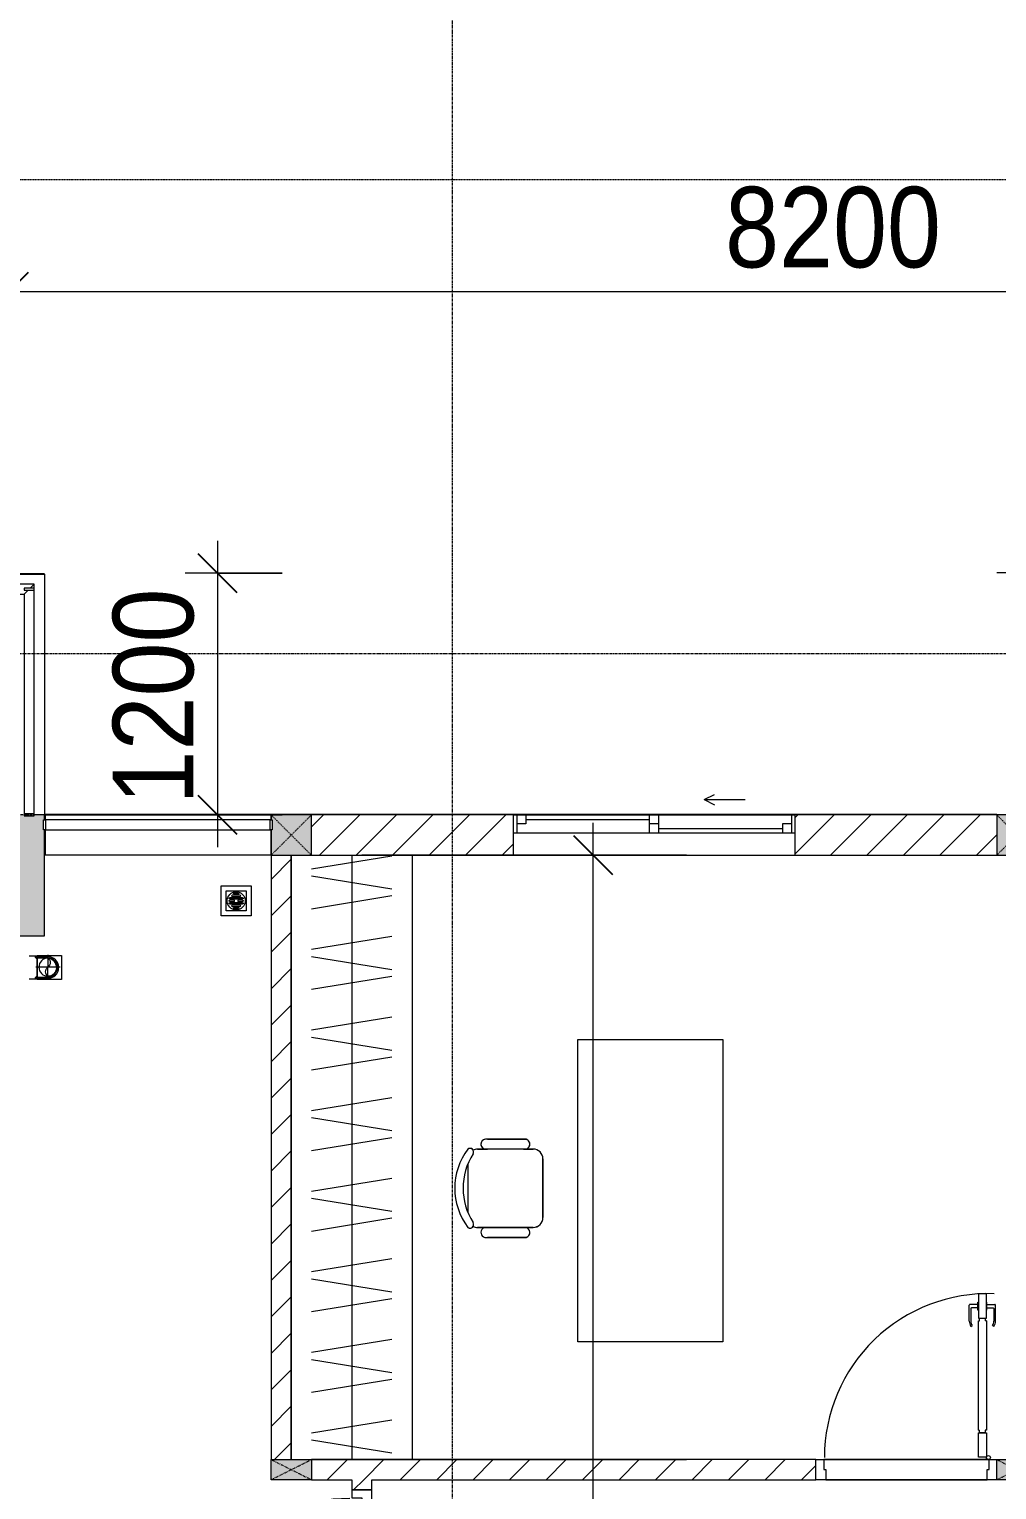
# Model space of a CAD drawing. Header units: millimetres. Extents: x 1591 to 239055, y -15958 to 83255.
# Drawn here: x 148732 to 153532, y 41187 to 48437 of the extents above; entities that cross this region are included whole.
import ezdxf

# ---------------------------------------------------------------- set-up
doc = ezdxf.new("R2010")
doc.units = ezdxf.units.MM
for name, pattern in [('Dash', [6, 3, -3]), ('Dash Dot 3_16_', [7.9375, 4.7625, -1.5875, 0, -1.5875]), ('Grid Line', [22.225, 12.7, -3.175, 3.175, -3.175]), ('IMPORT-CENTER _2_', [40.64, 25.4, -5.08, 5.08, -5.08])]:
    doc.linetypes.add(name, pattern=pattern)
for name, color, linetype, lineweight in [('0-1', 250, 'Continuous', 5), ('A-ANNO-DIMS', 211, 'Continuous', 9), ('A-ANNO-DIMS-160', 211, 'Continuous', 9), ('A-DETL-GENF-1', 9, 'Continuous', 9), ('A-DOOR-1', 254, 'Continuous', 9), ('A-DOOR-2', 9, 'Continuous', 9), ('A-FLOR-1', 7, 'Continuous', 9), ('A-FLOR-2', 9, 'Continuous', 9), ('A-FLOR-HRAL', 11, 'Continuous', 9), ('A-FLOR-HRAL-1', 254, 'Continuous', 9), ('A-FLOR-HRAL-2', 9, 'Continuous', 9), ('A-GLAZ', 151, 'Continuous', 9), ('A-WALL', 113, 'Continuous', 9), ('A-WALL-1', 253, 'Continuous', 18), ('A-WALL-2', 9, 'Continuous', 9), ('A-WALL-3', 113, 'Continuous', 18), ('A-WALL-PATT-1', 10, 'Continuous', 9), ('A-WALL-PATT-2', 111, 'Continuous', 9), ('G-ANNO-SYMB-1', 111, 'Dash Dot 3_16_', 18), ('G-IMPT', 8, 'Continuous', 9), ('G-IMPT-2', 8, 'IMPORT-CENTER _2_', 9), ('I-FURN', 30, 'Continuous', 9), ('I-FURN-1', 254, 'Continuous', 9), ('M-EQPM', 50, 'Continuous', 9), ('S-COLS', 52, 'Continuous', 9), ('S-COLS-1', 52, 'Continuous', 5), ('S-COLS-2', 250, 'Continuous', 18), ('S-COLS-3', 254, 'Continuous', 9), ('S-COLS-4', 253, 'Continuous', 18), ('S-COLS-5', 52, 'Continuous', 18), ('S-COLS-HDLN', 52, 'Dash', 9), ('S-COLS-HDLN-1', 9, 'Dash', 9), ('S-GRID-1', 1, 'Grid Line', 9)]:
    doc.layers.add(name, color=color, linetype=linetype, lineweight=lineweight)
doc.styles.add('UTM Avo', font='UTM Avo.ttf', dxfattribs={"width": 0.9, "height": 400})
doc.dimstyles.new('1_Dim_chi_tiet_2_5', dxfattribs={"dimscale": 304.8, "dimtxt": 399.720379, "dimasz": 0.629921, "dimexe": 0.524934, "dimexo": 0.0625, "dimgap": 0.052493, "dimtad": 1, "dimdec": 0, "dimrnd": 5, "dimzin": 0, "dimdsep": 46, "dimtxsty": 'UTM Avo', "dimblk1": 'OBLIQUE', "dimblk2": 'OBLIQUE', "dimsah": 1, "dimcen": 0.09, "dimdle": 0.524934, "dimazin": 0, "dimtfac": 1, "dimtdec": 4, "dimtix": 1, "dimtmove": 0, "dimatfit": 3, "dimfxl": 1.049869, "dimfxlon": 1, "dimtvp": 1, "dimtolj": 1, "dimtzin": 0, "dimarcsym": 2})
doc.dimstyles.new('1_Dim_chi_tiet_2_5_1', dxfattribs={"dimscale": 304.8, "dimtxt": 399.720379, "dimasz": 0.629921, "dimexe": 0.524934, "dimexo": 0.0625, "dimgap": 0.052493, "dimtad": 1, "dimdec": 0, "dimrnd": 5, "dimzin": 0, "dimdsep": 46, "dimtxsty": 'UTM Avo', "dimblk1": 'OBLIQUE', "dimblk2": 'OBLIQUE', "dimsah": 1, "dimcen": 0.09, "dimdle": 0.524934, "dimazin": 0, "dimtfac": 1, "dimtdec": 4, "dimtix": 1, "dimtmove": 0, "dimatfit": 3, "dimfxl": 1.049869, "dimfxlon": 1, "dimtvp": 1, "dimtolj": 1, "dimtzin": 0, "dimarcsym": 2})
pattern_1 = [(45, (0, 0), (-90.50967, 90.50967), [])]

# ---------------------------------------------------------------- blocks, each defined once
blk = doc.blocks.new('NCV_TKTC_KET CAU_rvt-1-TKCS_MB TẦNG 6-8')
at = {"layer": 'S-COLS-1'}
blk.add_hatch(color=256, dxfattribs=at).paths.add_polyline_path([(52922.6, 43936.9), (52927.6, 43936.9), (52927.6, 44462), (52922.6, 44462), (52922.6, 44512), (52927.6, 44512), (52927.6, 44536.9), (52877.6, 44536.9), (52877.6, 44532.4), (52827.6, 44532.4), (52827.6, 44536.9), (52577.6, 44536.9), (52577.6, 43936.9), (52889.8, 43936.9)])
at = {"layer": 'A-FLOR-1'}
blk.add_line((52932.6, 44535.3), (52927.6, 44535.3), dxfattribs=at)
at = {"layer": 'S-COLS-2'}
for p, q in [((52927.6, 44536.9), (52877.6, 44536.9)), ((52927.6, 44512), (52927.6, 44536.9)), ((52927.6, 43936.9), (52927.6, 44462)), ((52577.6, 43936.9), (52927.6, 43936.9))]:
    blk.add_line(p, q, dxfattribs=at)
blk = doc.blocks.new('DOOR_CW_01 CANH MO-PANEL KINH - DIW_01-900x2200-CỬA GỖ VÂN LAMINATE-V26-TKCS_MB TẦNG 6-8')
at = {"layer": 'A-DETL-GENF-1'}
for p, q in [((-397, -182), (-397, -62)), ((-397, -62), (-357, -62)), ((-357, -62), (-357, -182)), ((-357, -182), (-397, -182)), ((-397, -196), (-391, -196)), ((-397, -738), (-397, -196)), ((-391, -196), (-391, -182)), ((-391, -182), (-363, -182)), ((-363, -182), (-363, -196)), ((-357, -196), (-363, -196)), ((-357, -196), (-357, -738)), ((-433.9, -711.2), (-427.3, -715.8)), ((-320.1, -711.2), (-326.7, -715.8)), ((-442, -737), (-442, -816.5)), ((-434, -799.5), (-434, -737)), ((-399, -792.2), (-399, -831.8)), ((-397, -792.2), (-399, -792.2)), ((-397, -738), (-391, -738)), ((-357, -752), (-397, -752)), ((-397, -752), (-397, -872)), ((-397, -792.2), (-397, -831.8)), ((-391, -752), (-391, -738)), ((-363, -752), (-391, -752)), ((-357, -738), (-363, -738)), ((-363, -738), (-363, -752)), ((-357, -872), (-357, -752)), ((-357, -792.2), (-357, -831.8)), ((-357, -792.2), (-355, -792.2)), ((-355, -792.2), (-355, -831.8)), ((-320, -799.5), (-320, -737)), ((-312, -737), (-312, -816.5)), ((-399, -820.5), (-438, -820.5)), ((-399, -803.5), (-430, -803.5)), ((-399, -831.8), (-397, -831.8)), ((-355, -831.8), (-357, -831.8)), ((-355, -803.5), (-324, -803.5)), ((-355, -820.5), (-316, -820.5)), ((-397, -872), (-357, -872))]:
    blk.add_line(p, q, dxfattribs=at)
blk.add_circle((-407, -60), 10, dxfattribs=at)
for centre, radius, start, end in [((-407, -60), 814, 268, 0), ((-397, -737), 45, 145, 180), ((-397, -737), 37, 145, 180), ((-357, -737), 37, 0, 35), ((-357, -737), 45, 360, 35), ((-438, -816.5), 4, 180, 270), ((-430, -799.5), 4, 180, 270), ((-324, -799.5), 4, 270, 0), ((-316, -816.5), 4, 270, 0)]:
    blk.add_arc(centre, radius, start, end, dxfattribs=at)
at = {"layer": 'A-DOOR-2'}
for p, q in [((-448.4, 50), (-400, 50)), ((-400, 50), (-400, 0)), ((400, 0), (400, 50)), ((400, 50), (450, 50)), ((450, 50), (450, -50)), ((-410, -50), (-448.4, -50)), ((-410, 0), (-410, -50)), ((-400, 0), (-410, 0)), ((-407, -50), (-382, -50)), ((410, 0), (400, 0)), ((410, -50), (410, 0)), ((450, -50), (410, -50))]:
    blk.add_line(p, q, dxfattribs=at)
blk = doc.blocks.new('TU DO LV A - TU DO LV A-V39-TKCS_MB TẦNG 6-8')
at = {"layer": 'I-FURN'}
for p, q in [((0, 0), (3000, 0)), ((4.3, -101), (68.9, -499)), ((169, -101), (104.4, -499)), ((202.5, -101), (267.1, -499)), ((404.3, -101), (468.9, -499)), ((569, -101), (504.4, -499)), ((602.5, -101), (667.1, -499)), ((804.3, -101), (868.9, -499)), ((969, -101), (904.4, -499)), ((1002.5, -101), (1067.1, -499)), ((1204.3, -101), (1268.9, -499)), ((1369, -101), (1304.4, -499)), ((1402.5, -101), (1467.1, -499)), ((1604.3, -101), (1668.9, -499)), ((1769, -101), (1704.4, -499)), ((1802.5, -101), (1867.1, -499)), ((2004.3, -101), (2068.9, -499)), ((2169, -101), (2104.4, -499)), ((2202.5, -101), (2267.1, -499)), ((2404.3, -101), (2468.9, -499)), ((2569, -101), (2504.4, -499)), ((2602.5, -101), (2667.1, -499)), ((2804.3, -101), (2868.9, -499)), ((2969, -101), (2904.4, -499)), ((0, -300), (3000, -300))]:
    blk.add_line(p, q, dxfattribs=at)
at = {"layer": 'I-FURN-1'}
blk.add_line((0, 0), (3000, 0), dxfattribs=at)
blk = doc.blocks.new('BAN LV A - BAN LV A_dwg_ban hoc2-348006-TKCS_MB TẦNG 6-8')
at = {"layer": 'I-FURN'}
for p, q in [((145.8, 437.4), (-145.8, 437.4)), ((-194.4, 388.8), (-194.4, 113.4)), ((194.4, 113.4), (194.4, 388.8)), ((-243, 354.4), (-243, 162)), ((194.4, 351.4), (194.4, 150.8)), ((243.7, 162), (243.7, 354.4)), ((-120.5, 64.8), (120.5, 64.8))]:
    blk.add_line(p, q, dxfattribs=at)
at = {"layer": 'I-FURN', "flags": 128}
blk.add_lwpolyline([(-737.8, 610.5), (-737.8, 1330.5), (-154.9, 1330.5), (762.2, 1330.5), (762.2, 610.5)], close=True, dxfattribs=at)
at = {"layer": 'I-FURN'}
for centre, radius, start, end in [((-145.8, 388.8), 48.6, 90, 180), ((145.8, 388.8), 48.6, 360, 90), ((-218.7, 347.3), 25.3, 343.7398, 163.7398), ((219.4, 347.3), 25.3, 16.2602, 170.70537), ((-218.7, 154.9), 25.3, 163.7398, 16.2602), ((219.4, 154.9), 25.3, 189.29463, 16.2602), ((-180.2, 75.4), 17.8, 57.97259, 216.69006), ((-145.8, 113.4), 48.6, 180, 207.58444), ((0, 359.3), 318.2, 237.57575, 302.42425), ((180.2, 75.4), 17.8, 323.30994, 122.02741), ((145.8, 113.4), 48.6, 332.41556, 0), ((0, 324), 324, 233.1301, 306.8699)]:
    blk.add_arc(centre, radius, start, end, dxfattribs=at)
blk = doc.blocks.new('BAN LV A - BAN LV A_dwg-348005-TKCS_MB TẦNG 6-8')
at = {"extrusion": (0, 0, -1), "zscale": -1, "rotation": 180}
blk.add_blockref('BAN LV A - BAN LV A_dwg_ban hoc2-348006-TKCS_MB TẦNG 6-8', (-729, 1383.7), dxfattribs=at)
blk = doc.blocks.new('BAN LV A - BAN LV A-401069-TKCS_MB TẦNG 6-8')
at = {"layer": 'I-FURN-1'}
for p, q in [((-8.8, -53.2), (1491.2, -53.2)), ((-8.8, -773.2), (-8.8, -53.2)), ((1491.2, -53.2), (1491.2, -773.2)), ((1491.2, -773.2), (-8.8, -773.2)), ((534.6, -1029.3), (534.6, -994.9)), ((583.2, -946.3), (874.8, -946.3)), ((923.4, -994.9), (923.4, -1032.3)), ((486, -1221.7), (486, -1029.3)), ((972.7, -1029.3), (972.7, -1221.7)), ((534.6, -1270.3), (534.6, -1235.9)), ((923.4, -1232.9), (923.4, -1270.3))]:
    blk.add_line(p, q, dxfattribs=at)
for centre, radius, start, end in [((510.3, -1036.4), 25.3, 16.2602, 163.7398), ((583.2, -994.9), 48.6, 90, 180), ((874.8, -994.9), 48.6, 0, 90), ((948.4, -1036.4), 25.3, 16.2602, 170.70537), ((510.3, -1228.8), 25.3, 163.7398, 343.7398), ((948.4, -1228.8), 25.3, 189.29463, 16.2602), ((548.9, -1308.3), 17.8, 119.40397, 216.69006), ((583.2, -1270.3), 48.6, 180, 207.58444), ((874.8, -1270.3), 48.6, 332.41556, 0), ((909.2, -1308.3), 17.8, 323.30994, 60.59603), ((729, -1059.7), 324, 233.1301, 306.8699)]:
    blk.add_arc(centre, radius, start, end, dxfattribs=at)
at = {"extrusion": (0, 0, -1), "zscale": -1, "rotation": 180}
blk.add_blockref('BAN LV A - BAN LV A_dwg-348005-TKCS_MB TẦNG 6-8', (0, 0), dxfattribs=at)
blk = doc.blocks.new('Railing - 50 x 10mm-901205-TKCS_MB TẦNG 6-8')
at = {"layer": 'A-FLOR-HRAL-2'}
for p, q in [((25, 5), (-25, 5)), ((-25, 5), (-25, -5)), ((25, -5), (25, 5)), ((-25, -5), (25, -5))]:
    blk.add_line(p, q, dxfattribs=at)
blk = doc.blocks.new('Railing - Railing-989749-TKCS_MB TẦNG 6-8')
at = {"layer": 'A-FLOR-HRAL-2'}
for p, q in [((31139.1, 35251.3), (30024.1, 35251.3)), ((30024.1, 35201.3), (31139.1, 35201.3))]:
    blk.add_line(p, q, dxfattribs=at)
at = {"extrusion": (0, 0, -1), "zscale": -1, "rotation": 270}
for p in [(-30019.1, 35226.3), (-31144.1, 35226.3)]:
    blk.add_blockref('Railing - 50 x 10mm-901205-TKCS_MB TẦNG 6-8', p, dxfattribs=at)
blk = doc.blocks.new('G1_SOF - BO TRU - 100x200-746114-TKCS_MB TẦNG 6-8')
at = {"layer": 'S-COLS'}
blk.add_hatch(color=256, dxfattribs=at).paths.add_polyline_path([(50, -100), (50, 100), (-50, 100), (-50, -100)])
at = {"layer": 'S-COLS-4'}
for p, q in [((-50, 100), (50, 100)), ((-50, -100), (-50, 100)), ((50, 100), (50, -100)), ((50, -100), (-50, -100))]:
    blk.add_line(p, q, dxfattribs=at)
at = {"layer": 'S-COLS-HDLN-1'}
for p, q in [((50, -100), (-50, 100)), ((-50, -100), (50, 100))]:
    blk.add_line(p, q, dxfattribs=at)
blk = doc.blocks.new('DOOR_CW_01 CANH MO-PANEL KINH - DIG_01-900x2200-CỬA NHÔM KÍNH-901226-TKCS_MB TẦNG 6-8')
at = {"layer": 'A-DETL-GENF-1'}
for p, q in [((-397, 872), (-357, 872)), ((-397, 752), (-397, 872)), ((-357, 872), (-357, 752)), ((-442, 737), (-442, 816.5)), ((-399, 820.5), (-438, 820.5)), ((-434, 799.5), (-434, 737)), ((-399, 803.5), (-430, 803.5)), ((-399, 831.8), (-397, 831.8)), ((-399, 792.2), (-399, 831.8)), ((-397, 792.2), (-397, 831.8)), ((-357, 792.2), (-357, 831.8)), ((-355, 831.8), (-357, 831.8)), ((-355, 792.2), (-355, 831.8)), ((-355, 820.5), (-316, 820.5)), ((-355, 803.5), (-324, 803.5)), ((-320, 799.5), (-320, 737)), ((-312, 737), (-312, 816.5)), ((-397, 792.2), (-399, 792.2)), ((-357, 752), (-397, 752)), ((-397, 738), (-391, 738)), ((-397, 738), (-397, 196)), ((-363, 752), (-391, 752)), ((-391, 752), (-391, 738)), ((-363, 738), (-363, 752)), ((-357, 738), (-363, 738)), ((-357, 792.2), (-355, 792.2)), ((-357, 196), (-357, 738)), ((-433.9, 711.2), (-427.3, 715.8)), ((-320.1, 711.2), (-326.7, 715.8)), ((-397, 196), (-391, 196)), ((-357, 182), (-397, 182)), ((-397, 182), (-397, 62)), ((-391, 196), (-391, 182)), ((-391, 182), (-363, 182)), ((-357, 196), (-363, 196)), ((-363, 182), (-363, 196)), ((-357, 62), (-357, 182)), ((-397, 62), (-357, 62))]:
    blk.add_line(p, q, dxfattribs=at)
blk.add_circle((-407, 60), 10, dxfattribs=at)
for centre, radius, start, end in [((-407, 60), 814, 360, 92), ((-438, 816.5), 4, 90, 180), ((-430, 799.5), 4, 90, 180), ((-324, 799.5), 4, 360, 90), ((-316, 816.5), 4, 0, 90), ((-397, 737), 45, 180, 215), ((-397, 737), 37, 180, 215), ((-357, 737), 37, 325, 0), ((-357, 737), 45, 325, 0)]:
    blk.add_arc(centre, radius, start, end, dxfattribs=at)
at = {"layer": 'A-DOOR-2'}
for p, q in [((-410, 50), (-450, 50)), ((-450, 50), (-450, -50)), ((-410, 0), (-410, 50)), ((-400, 0), (-410, 0)), ((-407, 50), (-382, 50)), ((-400, -50), (-400, 0)), ((410, 0), (400, 0)), ((400, 0), (400, -50)), ((450, 50), (410, 50)), ((410, 50), (410, 0)), ((450, -50), (450, 50)), ((-450, -50), (-400, -50)), ((400, -50), (450, -50))]:
    blk.add_line(p, q, dxfattribs=at)
blk = doc.blocks.new('NCV_TKTC_TANG 6 - 8_rvt-2-TKCS_MB TẦNG 6-8')
at = {"layer": 'A-WALL-PATT-1'}
h = blk.add_hatch(dxfattribs=at)
h.set_pattern_fill('FP_1', color=256, style=0, pattern_type=2)
h.set_pattern_definition(pattern_1)
h.paths.add_polyline_path([(54052.6, 41336.9), (54152.6, 41336.9), (54152.6, 44336.9), (54052.6, 44336.9), (54052.6, 42667.4)])
h = blk.add_hatch(dxfattribs=at)
h.set_pattern_fill('FP_1', color=256, style=0, pattern_type=2)
h.set_pattern_definition(pattern_1)
h.paths.add_polyline_path([(54252.6, 41236.9), (56754.2, 41236.9), (56754.2, 41336.9), (54252.6, 41336.9), (54252.6, 41303.6)])
h = blk.add_hatch(dxfattribs=at)
h.set_pattern_fill('FP_1', color=256, style=0, pattern_type=2)
h.set_pattern_definition(pattern_1)
h.paths.add_polyline_path([(54452.6, 40236.9), (54552.6, 40236.9), (54552.6, 40286.9), (54452.6, 40286.9)])
h.paths.add_polyline_path([(54552.6, 41186.9), (54552.6, 41236.9), (54452.6, 41236.9), (54452.6, 41186.9), (54501.8, 41186.9)])
at = {"layer": 'A-FLOR-2'}
for p, q in [((52932.6, 44336.9), (52927.6, 44336.9)), ((54152.6, 44336.9), (54152.6, 41336.9)), ((54752.6, 44336.9), (54501.8, 44336.9)), ((55252.6, 44336.9), (54752.6, 44336.9)), ((56113.8, 44336.9), (55252.6, 44336.9)), ((54152.6, 41336.9), (54252.6, 41336.9)), ((54252.6, 41336.9), (54752.6, 41336.9)), ((54752.6, 41336.9), (56113.8, 41336.9)), ((56794.2, 41336.9), (57614.2, 41336.9)), ((57614.2, 41336.9), (56794.2, 41336.9)), ((57604.2, 41236.9), (56804.2, 41236.9)), ((56804.2, 41236.9), (57604.2, 41236.9))]:
    blk.add_line(p, q, dxfattribs=at)
at = {"layer": 'A-WALL-1'}
for p, q in [((54052.6, 44336.9), (54052.6, 41336.9)), ((54152.6, 41336.9), (54152.6, 44336.9)), ((56754.2, 41336.9), (54252.6, 41336.9)), ((56754.2, 41236.9), (56754.2, 41336.9)), ((54252.6, 41236.9), (54452.6, 41236.9)), ((54452.6, 41236.9), (54452.6, 41186.9)), ((54452.6, 41186.9), (54552.6, 41186.9)), ((54552.6, 41236.9), (56754.2, 41236.9)), ((54552.6, 41186.9), (54552.6, 41236.9))]:
    blk.add_line(p, q, dxfattribs=at)
at = {"layer": 'A-WALL-2'}
for p, q in [((52932.6, 44536.9), (54052.2, 44536.9)), ((52932.6, 44512), (52932.6, 44536.9)), ((54052.2, 44512), (54052.2, 44536.9)), ((52932.6, 44336.9), (52932.6, 44462)), ((54052.2, 44336.9), (54052.2, 44462)), ((54052.2, 44336.9), (52932.6, 44336.9)), ((56794.2, 41336.9), (57614.2, 41336.9)), ((57604.2, 41236.9), (56804.2, 41236.9))]:
    blk.add_line(p, q, dxfattribs=at)
at = {"layer": 'A-DOOR-1'}
for name, p, rotation in [('DOOR_CW_01 CANH MO-PANEL KINH - DIW_01-900x2200-CỬA GỖ VÂN LAMINATE-V26-TKCS_MB TẦNG 6-8', (57204.2, 41286.9), 180), ('DOOR_CW_01 CANH MO-PANEL KINH - DIG_01-900x2200-CỬA NHÔM KÍNH-901226-TKCS_MB TẦNG 6-8', (54502.6, 40736.9), 90.0000000000011)]:
    blk.add_blockref(name, p, dxfattribs=dict(at, rotation=rotation))
at = {"layer": 'A-FLOR-HRAL-1'}
blk.add_blockref('Railing - Railing-989749-TKCS_MB TẦNG 6-8', (22908.5, 9260.7), dxfattribs=at)
at = {"layer": 'I-FURN-1'}
for name, p, rotation in [('TU DO LV A - TU DO LV A-V39-TKCS_MB TẦNG 6-8', (54752.6, 44336.9), 270.0000000000002), ('BAN LV A - BAN LV A-401069-TKCS_MB TẦNG 6-8', (56347.4, 43412.7), 270.0000000000005)]:
    blk.add_blockref(name, p, dxfattribs=dict(at, rotation=rotation))
at = {"layer": 'S-COLS-3', "rotation": 270.0000000000007}
for p in [(54152.6, 41286.9), (57752.6, 41286.9)]:
    blk.add_blockref('G1_SOF - BO TRU - 100x200-746114-TKCS_MB TẦNG 6-8', p, dxfattribs=at)
blk = doc.blocks.new('G1_SOF - BO TRU - 200x200-V12-TKCS_MB TẦNG 6-8')
at = {"layer": 'S-COLS'}
blk.add_hatch(color=256, dxfattribs=at).paths.add_polyline_path([(-95, -100), (100, -100), (100, 100), (-100, 100), (-100, 75.1), (-95, 75.1), (-95, 25.1), (-100, 25.1), (-100, -100)])
at = {"layer": 'S-COLS-5'}
for p, q in [((100, 100), (-100, 100)), ((-100, 100), (-100, 75.1)), ((100, -100), (100, 100)), ((-100, 25.1), (-100, -100)), ((-100, -100), (100, -100))]:
    blk.add_line(p, q, dxfattribs=at)
at = {"layer": 'S-COLS-HDLN'}
for p, q in [((100, 100), (-100, -100)), ((-100, 100), (100, -100))]:
    blk.add_line(p, q, dxfattribs=at)
blk = doc.blocks.new('G1_SOF - BO TRU - 200x200-3056268-TKCS_MB TẦNG 6-8')
at = {"layer": 'S-COLS'}
blk.add_hatch(color=256, dxfattribs=at).paths.add_polyline_path([(100, -100), (100, 100), (-100, 100), (-100, -100)])
at = {"layer": 'S-COLS-5'}
for p, q in [((100, 100), (-100, 100)), ((-100, 100), (-100, -100)), ((100, -100), (100, 100)), ((-100, -100), (100, -100))]:
    blk.add_line(p, q, dxfattribs=at)
at = {"layer": 'S-COLS-HDLN'}
for p, q in [((100, 100), (-100, -100)), ((-100, 100), (100, -100))]:
    blk.add_line(p, q, dxfattribs=at)
blk = doc.blocks.new('TKTC_XREF_251221_MB TANG 2-7 - TKTC_XREF_260130_MB TANG 2-5_dwg_THU NUOC - THU NUOC-444531-TKCS_MB TẦNG 1-4746810-TKCS_MB TẦNG 6-8')
at = {"layer": 'G-IMPT'}
for p, q in [((-23.3, 10.8), (40.9, 10.8)), ((40.9, 4.8), (-23.3, 4.8)), ((-11, 23.3), (28.5, 23.3)), ((28.5, 17.3), (-11, 17.3)), ((-1.1, 35.6), (18.5, 35.6)), ((18.5, 29.6), (-1.1, 29.6)), ((-23.3, -13.6), (40.9, -13.6)), ((40.9, -19.6), (-23.3, -19.6)), ((-11, -26.1), (28.5, -26.1)), ((28.5, -32.1), (-11, -32.1)), ((-1.1, -38.5), (18.5, -38.5)), ((18.5, -44.5), (-1.1, -44.5))]:
    blk.add_line(p, q, dxfattribs=at)
at = {"layer": 'G-IMPT', "flags": 128}
for points in [[(83.7, -79.4), (83.7, 70.6), (-66.3, 70.6), (-66.3, -79.4)], [(58.7, -54.4), (58.7, 45.6), (-41.3, 45.6), (-41.3, -54.4)]]:
    blk.add_lwpolyline(points, close=True, dxfattribs=at)
for points in [[(-23.3, -1.2), (0.7, -1.2), (0.7, -7.2), (-23.3, -7.2)], [(40.9, -7.2), (16.7, -7.2), (16.7, -1.2), (40.9, -1.2)]]:
    blk.add_lwpolyline(points, dxfattribs=at)
at = {"layer": 'G-IMPT'}
for centre, radius, start, end in [((8.7, -4.4), 45, 360, 180), ((8.7, -4.4), 45, 360, 180), ((-23.3, 7.8), 3, 90, 270), ((-11, 20.3), 3, 90, 270), ((-1.1, 32.6), 3, 90, 270), ((18.5, 32.6), 3, 270, 90), ((28.5, 20.3), 3, 270, 90), ((40.9, 7.8), 3, 270, 90), ((8.7, -4.4), 45, 180, 360), ((8.7, -4.4), 45, 180, 360), ((-23.3, -4.2), 3, 90, 270), ((-23.3, -16.6), 3, 90, 270), ((-11, -29.1), 3, 90, 270), ((-1.1, -41.5), 3, 90, 270), ((18.5, -41.5), 3, 270, 90), ((28.5, -29.1), 3, 270, 90), ((40.9, -4.2), 3, 270, 90), ((40.9, -16.6), 3, 270, 90)]:
    blk.add_arc(centre, radius, start, end, dxfattribs=at)
blk = doc.blocks.new('TKTC_XREF_251221_MB TANG 2-7 - TKTC_XREF_260130_MB TANG 2-5_dwg_$cc-4746806-TKCS_MB TẦNG 6-8')
at = {"layer": 'G-IMPT-2'}
for p, q in [((-0.673, 0), (0.673, 0)), ((0, -0.673), (0, 0.673))]:
    blk.add_line(p, q, dxfattribs=at)
at = {"layer": 'M-EQPM'}
blk.add_circle((0, 0), 0.5, dxfattribs=at)
for centre, radius, start, end in [((0, 0), 0.5, 90, 270), ((0.188, 0.25), 0.313, 126.8699, 233.1301), ((-0.188, -0.25), 0.313, 306.8699, 53.1301)]:
    blk.add_arc(centre, radius, start, end, dxfattribs=at)
blk = doc.blocks.new('TKTC_XREF_251221_MB TANG 2-7 - TKTC_XREF_260130_MB TANG 2-5_dwg_CUM U_DN100-4746796-TKCS_MB TẦNG 6-8')
at = {"layer": 'G-IMPT'}
blk.add_hatch(color=256, dxfattribs=at).paths.add_polyline_path([(0, 61), (0, 57), (14.8, 55.1), (28.5, 49.4), (40.3, 40.3), (49.4, 28.5), (55.1, 14.8), (57, 0), (55.1, -14.8), (49.4, -28.5), (40.3, -40.3), (28.5, -49.4), (14.8, -55.1), (0, -57), (0, -61), (15.8, -58.9), (30.5, -52.8), (43.1, -43.1), (52.8, -30.5), (58.9, -15.8), (61, 0), (58.9, 15.8), (52.8, 30.5), (43.1, 43.1), (30.5, 52.8), (15.8, 58.9)])
for p, q in [((-79.1, 66.6), (-79.1, 63.4)), ((-76.6, 66.6), (-76.6, 63.4)), ((-74.6, 66.6), (-74.6, 63.4)), ((-72.7, 69.3), (-72.7, 60.7)), ((-66.9, 67.9), (-71.7, 67.9)), ((-66.9, 62.1), (-71.7, 62.1)), ((-65, 69), (0, 69)), ((-79.1, -63.4), (-79.1, -66.6)), ((-76.6, -63.4), (-76.6, -66.6)), ((-74.6, -63.4), (-74.6, -66.6)), ((-72.7, -60.7), (-72.7, -69.3)), ((-66.9, -62.1), (-71.7, -62.1)), ((-66.9, -67.9), (-71.7, -67.9)), ((-65, -69), (0, -69))]:
    blk.add_line(p, q, dxfattribs=at)
at = {"layer": 'G-IMPT', "flags": 128}
for points in [[(-72.7, 67.6), (-78.1, 67.6), (-78.1, 62.4), (-72.7, 62.4)], [(-71.7, 59.2), (-66.9, 59.2), (-66.9, 70.8), (-71.7, 70.8)], [(-66.9, 70.8), (-66.9, 72.7), (-65, 72.7), (-65, 57.3), (-66.9, 57.3), (-66.9, 59.2)], [(-65, 61), (0, 61), (0, 57)], [(-72.7, -62.4), (-78.1, -62.4), (-78.1, -67.6), (-72.7, -67.6)], [(-71.7, -70.8), (-66.9, -70.8), (-66.9, -59.2), (-71.7, -59.2)], [(-66.9, -59.2), (-66.9, -57.3), (-65, -57.3), (-65, -72.7), (-66.9, -72.7), (-66.9, -70.8)], [(-65, -61), (0, -61), (0, -57)]]:
    blk.add_lwpolyline(points, dxfattribs=at)
at = {"layer": 'G-IMPT'}
for centre, radius, start, end in [((-78.1, 66.6), 0.96, 90, 180), ((-78.1, 63.4), 0.96, 180, 270), ((-71.1, 69.3), 1.56, 112.61986, 247.38014), ((-67.9, 65), 4.8, 143.1301, 216.8699), ((-71.1, 60.7), 1.56, 112.61986, 247.38014), ((0, 0), 69, 270, 90), ((0, 0), 61, 270, 90), ((0, 0), 57, 270, 90), ((-78.1, -63.4), 0.96, 90, 180), ((-78.1, -66.6), 0.96, 180, 270), ((-71.1, -60.7), 1.56, 112.61986, 247.38014), ((-67.9, -65), 4.8, 143.1301, 216.8699), ((-71.1, -69.3), 1.56, 112.61986, 247.38014)]:
    blk.add_arc(centre, radius, start, end, dxfattribs=at)
blk = doc.blocks.new('TKTC_XREF_251221_MB TANG 2-7 - TKTC_XREF_251221_MB TANG 2-7-2039446-TKCS_MB TẦNG 6-8')
at = {"layer": 'M-EQPM'}
for p, q in [((19275, 28496.7), (15200.1, 28496.7)), ((27475, 28502.1), (24000, 28502.1)), ((24000, 27302.1), (19275, 27302.1)), ((19200, 26600), (19240, 26600)), ((19240, 26601.8), (19360, 26601.8)), ((19240, 26600), (19240, 26484.2)), ((19240, 26482.2), (19240, 26600)), ((19360, 26601.8), (19360, 26482.2)), ((19240, 26484.2), (19200, 26484.2)), ((19360, 26482.2), (19240, 26482.2))]:
    blk.add_line(p, q, dxfattribs=at)
at = {"extrusion": (0, 0, -1), "zscale": -1}
blk.add_blockref('TKTC_XREF_251221_MB TANG 2-7 - TKTC_XREF_260130_MB TANG 2-5_dwg_THU NUOC - THU NUOC-444531-TKCS_MB TẦNG 1-4746810-TKCS_MB TẦNG 6-8', (-20235.4, 26877.9), dxfattribs=at)
at = {"xscale": 0.7894736842105242, "yscale": 0.7894736842105242, "zscale": 0.7894736842105242}
blk.add_blockref('TKTC_XREF_251221_MB TANG 2-7 - TKTC_XREF_260130_MB TANG 2-5_dwg_CUM U_DN100-4746796-TKCS_MB TẦNG 6-8', (19291.3, 26542.4), dxfattribs=at)
at = {"extrusion": (0, 0, -1), "xscale": 90.00000000005072, "yscale": 90.00000000005072, "zscale": -90.00000000005073, "rotation": 0.3740267799372842}
blk.add_blockref('TKTC_XREF_251221_MB TANG 2-7 - TKTC_XREF_260130_MB TANG 2-5_dwg_$cc-4746806-TKCS_MB TẦNG 6-8', (-19292.9, 26544.2), dxfattribs=at)
blk = doc.blocks.new('1_FAMILY RVT - W01-WxH 1400x1400xmm-389822-TKCS_MB TẦNG 6-8')
at = {"layer": 'A-GLAZ'}
for p, q in [((248.4, 172.39), (299.2, 197.79)), ((248.4, 172.39), (299.2, 146.99)), ((248.4, 172.39), (451.6, 172.39)), ((-700, 96.19), (-700, -103.81)), ((700, 96.19), (-700, 96.19)), ((-700, 96.19), (-636.5, 96.19)), ((-680.95, 96.19), (-680.95, 7.29)), ((-636.5, 96.19), (-22.225, 96.19)), ((-636.5, 96.19), (-636.5, 51.74)), ((-636.5, 73.965), (-22.225, 73.965)), ((-22.225, 7.29), (-22.225, 96.19)), ((-22.225, 96.19), (22.225, 96.19)), ((22.225, 96.19), (680.95, 96.19)), ((22.225, 96.19), (22.225, 7.29)), ((680.95, 96.19), (700, 96.19)), ((680.95, 96.19), (680.95, 7.29)), ((700, -103.81), (700, 96.19)), ((-700, 7.29), (-680.95, 7.29)), ((-636.5, 51.74), (-680.95, 51.74)), ((-680.95, 7.29), (-22.225, 7.29)), ((22.225, 51.74), (-22.225, 51.74)), ((-22.225, 7.29), (22.225, 7.29)), ((22.225, 29.515), (636.5, 29.515)), ((22.225, 7.29), (636.5, 7.29)), ((636.5, 51.74), (636.5, 7.29)), ((680.95, 51.74), (636.5, 51.74)), ((636.5, 7.29), (700, 7.29)), ((-700, -103.81), (700, -103.81))]:
    blk.add_line(p, q, dxfattribs=at)
blk = doc.blocks.new('Railing - 50 x 10mm-1251311-TKCS_MB TẦNG 6-8')
at = {"layer": 'A-FLOR-HRAL'}
for p, q in [((25, 5), (-25, 5)), ((-25, 5), (-25, -5)), ((25, -5), (25, 5)), ((-25, -5), (25, -5))]:
    blk.add_line(p, q, dxfattribs=at)
blk = doc.blocks.new('Railing - Railing-3827953-TKCS_MB TẦNG 6-8')
at = {"layer": 'A-FLOR-HRAL'}
for p, q in [((52877.6, 45682), (48857.6, 45682)), ((52877.6, 45682), (52857.6, 45662)), ((52877.6, 45662), (52877.6, 45682)), ((48857.6, 45632), (52827.6, 45632)), ((52847.6, 45652), (52827.6, 45632)), ((52827.6, 45632), (52827.6, 44542.4)), ((52877.6, 44542.4), (52877.6, 45652))]:
    blk.add_line(p, q, dxfattribs=at)
for p, rotation in [((48852.6, 45657), 270), ((52852.6, 45657), 180), ((52852.6, 44537.4), 180)]:
    blk.add_blockref('Railing - 50 x 10mm-1251311-TKCS_MB TẦNG 6-8', p, dxfattribs=dict(rotation=rotation))
blk = doc.blocks.new('DIMBLOCK42-TKCS_MB TẦNG 6-8')
at = {"layer": 'A-ANNO-DIMS-160'}
for p, q in [((148632.3, 47454.9), (148632.3, 46974.9)), ((148632.3, 47134.9), (148632.3, 47454.9)), ((156832.3, 47454.9), (156832.3, 46974.9)), ((156832.3, 47134.9), (156832.3, 47454.9)), ((148632.3, 47134.9), (156832.3, 47134.9))]:
    blk.add_line(p, q, dxfattribs=at)
at = {"layer": 'A-ANNO-DIMS-160', "lineweight": 25}
for p, q in [((148632.3, 47134.9), (148728.3, 47230.9)), ((156832.3, 47134.9), (156928.3, 47230.9)), ((148632.3, 47134.9), (148536.3, 47038.9)), ((156832.3, 47134.9), (156736.3, 47038.9))]:
    blk.add_line(p, q, dxfattribs=at)
at = {"layer": 'A-ANNO-DIMS-160', "color": 0, "insert": (152184.5, 47654.6), "char_height": 400, "width": 1314.636, "attachment_point": 1, "line_spacing_factor": 1.110334, "style": 'UTM Avo'}
blk.add_mtext('8200', dxfattribs=at)
blk = doc.blocks.new('_Oblique')
at = {"color": 0, "linetype": 'ByBlock', "lineweight": -2}
blk.add_line((-0.5, -0.5), (0.5, 0.5), dxfattribs=at)
blk = doc.blocks.new('DIMBLOCK154-TKCS_MB TẦNG 6-8')
at = {"layer": 'A-ANNO-DIMS-160'}
for p, q in [((151529.6, 35577.4), (151529.6, 44496.9)), ((151209.6, 44336.9), (151689.6, 44336.9)), ((151529.6, 44336.9), (151209.6, 44336.9)), ((151209.6, 35737.4), (151689.6, 35737.4)), ((151529.6, 35737.4), (151209.6, 35737.4))]:
    blk.add_line(p, q, dxfattribs=at)
at = {"layer": 'A-ANNO-DIMS-160', "lineweight": 25}
for p, q in [((151529.6, 44336.9), (151433.6, 44432.9)), ((151529.6, 44336.9), (151625.6, 44240.9)), ((151529.6, 35737.4), (151433.6, 35833.4)), ((151529.6, 35737.4), (151625.6, 35641.4))]:
    blk.add_line(p, q, dxfattribs=at)
at = {"layer": 'A-ANNO-DIMS-160', "color": 0, "insert": (151009.9, 39489.4), "char_height": 400, "width": 1314.636, "attachment_point": 1, "rotation": 90, "line_spacing_factor": 1.110334, "style": 'UTM Avo'}
blk.add_mtext('8600', dxfattribs=at)
blk = doc.blocks.new('DIMBLOCK301-TKCS_MB TẦNG 6-8')
at = {"layer": 'A-ANNO-DIMS-160'}
for p, q in [((149666.3, 45896.9), (149666.3, 44376.9)), ((149986.3, 45736.9), (149506.3, 45736.9)), ((149666.3, 45736.9), (149986.3, 45736.9)), ((149986.3, 44536.9), (149506.3, 44536.9)), ((149666.3, 44536.9), (149986.3, 44536.9))]:
    blk.add_line(p, q, dxfattribs=at)
at = {"layer": 'A-ANNO-DIMS-160', "lineweight": 25}
for p, q in [((149666.3, 45736.9), (149570.3, 45832.9)), ((149666.3, 45736.9), (149762.3, 45640.9)), ((149666.3, 44536.9), (149570.3, 44632.9)), ((149666.3, 44536.9), (149762.3, 44440.9))]:
    blk.add_line(p, q, dxfattribs=at)
at = {"layer": 'A-ANNO-DIMS-160', "color": 0, "insert": (149146.7, 44589.2), "char_height": 400, "width": 1314.636, "attachment_point": 1, "rotation": 90, "line_spacing_factor": 1.110334, "style": 'UTM Avo'}
blk.add_mtext('1200', dxfattribs=at)

msp = doc.modelspace()

# ---------------------------------------------------------------- hatches: boundary and pattern name
at = {"layer": 'A-WALL-PATT-2'}
h = msp.add_hatch(dxfattribs=at)
h.set_pattern_fill('FP_1', color=256, style=0, pattern_type=2)
h.set_pattern_definition([(45, (95879.7, 0), (-90.50967, 90.50967), [])])
h.paths.add_polyline_path([(152532.3, 44336.9), (153532.3, 44336.9), (153532.3, 44536.9), (152532.3, 44536.9)])
h.paths.add_polyline_path([(149932.3, 44336.9), (149932.3, 44336.9), (149932.3, 44462)])
h.paths.add_polyline_path([(150132.3, 44336.9), (151132.3, 44336.9), (151132.3, 44536.9), (150132.3, 44536.9), (150132.3, 44370.3)])

# ---------------------------------------------------------------- linework, layer by layer
at = {"layer": 'A-WALL'}
for p, q in [((144732.3, 45732), (148807.3, 45732)), ((148807.3, 45732), (148807.3, 44536.9))]:
    msp.add_line(p, q, dxfattribs=at)
at = {"layer": 'A-WALL-3'}
for p, q in [((151132.3, 44536.9), (150132.3, 44536.9)), ((153532.3, 44536.9), (152532.3, 44536.9)), ((150132.3, 44336.9), (151132.3, 44336.9)), ((152532.3, 44336.9), (153532.3, 44336.9))]:
    msp.add_line(p, q, dxfattribs=at)
at = {"layer": 'G-ANNO-SYMB-1'}
msp.add_line((124639, 47691.5), (229692.1, 47691.5), dxfattribs=at)
at = {"layer": 'S-GRID-1'}
for p, q in [((150832.3, 19149.4), (150832.3, 77012.5)), ((221768.6, 45336.9), (132338.5, 45336.9)), ((223800.6, 44536.9), (130306.5, 44536.9))]:
    msp.add_line(p, q, dxfattribs=at)

# ---------------------------------------------------------------- block references
at = {"layer": '0-1'}
for name in ['NCV_TKTC_KET CAU_rvt-1-TKCS_MB TẦNG 6-8', 'NCV_TKTC_TANG 6 - 8_rvt-2-TKCS_MB TẦNG 6-8']:
    msp.add_blockref(name, (95879.7, 0), dxfattribs=at)
at = {"layer": 'A-FLOR-HRAL'}
msp.add_blockref('Railing - Railing-3827953-TKCS_MB TẦNG 6-8', (95879.7, 0), dxfattribs=at)
at = {"layer": 'A-GLAZ'}
msp.add_blockref('1_FAMILY RVT - W01-WxH 1400x1400xmm-389822-TKCS_MB TẦNG 6-8', (151832.3, 44440.7), dxfattribs=at)
at = {"layer": 'M-EQPM'}
msp.add_blockref('TKTC_XREF_251221_MB TANG 2-7 - TKTC_XREF_251221_MB TANG 2-7-2039446-TKCS_MB TẦNG 6-8', (129532.3, 17236.9), dxfattribs=at)
at = {"layer": 'S-COLS'}
for name, p in [('G1_SOF - BO TRU - 200x200-V12-TKCS_MB TẦNG 6-8', (150032.3, 44436.9)), ('G1_SOF - BO TRU - 200x200-3056268-TKCS_MB TẦNG 6-8', (153632.3, 44436.9))]:
    msp.add_blockref(name, p, dxfattribs=at)

# ---------------------------------------------------------------- dimensions: what is measured, and where the dimension line sits
at = {"layer": 'A-ANNO-DIMS'}
dim = msp.add_linear_dim(base=(156832.3, 47134.9), p1=(148632.3, 47454.9), p2=(156832.3, 47454.9), dimstyle='1_Dim_chi_tiet_2_5', override={"dimpost": '<>', "dimfxl": 8200}, dxfattribs=at)
dim.commit()
dim.dimension.update_dxf_attribs({"geometry": 'DIMBLOCK42-TKCS_MB TẦNG 6-8', "text_midpoint": (152732.3, 47357.9)})
for base, p1, p2, dimstyle, override, picture, middle in [((149666.3, 44536.9), (149986.3, 45736.9), (149986.3, 44536.9), '1_Dim_chi_tiet_2_5_1', {"dimpost": '<>', "dimfxl": 1200}, 'DIMBLOCK301-TKCS_MB TẦNG 6-8', (149443.3, 45136.9)), ((151529.5568, 44336.936), (151209.5568, 35737.3629), (151209.5568, 44336.936), '1_Dim_chi_tiet_2_5', {"dimpost": '<>', "dimfxl": 8599.573178}, 'DIMBLOCK154-TKCS_MB TẦNG 6-8', (151306.5647, 40037.1494))]:
    dim = msp.add_linear_dim(base=base, p1=p1, p2=p2, angle=90, dimstyle=dimstyle, override=override, dxfattribs=at)
    dim.commit()
    dim.dimension.update_dxf_attribs({"geometry": picture, "text_midpoint": middle})

doc.saveas('drawing.dxf')
